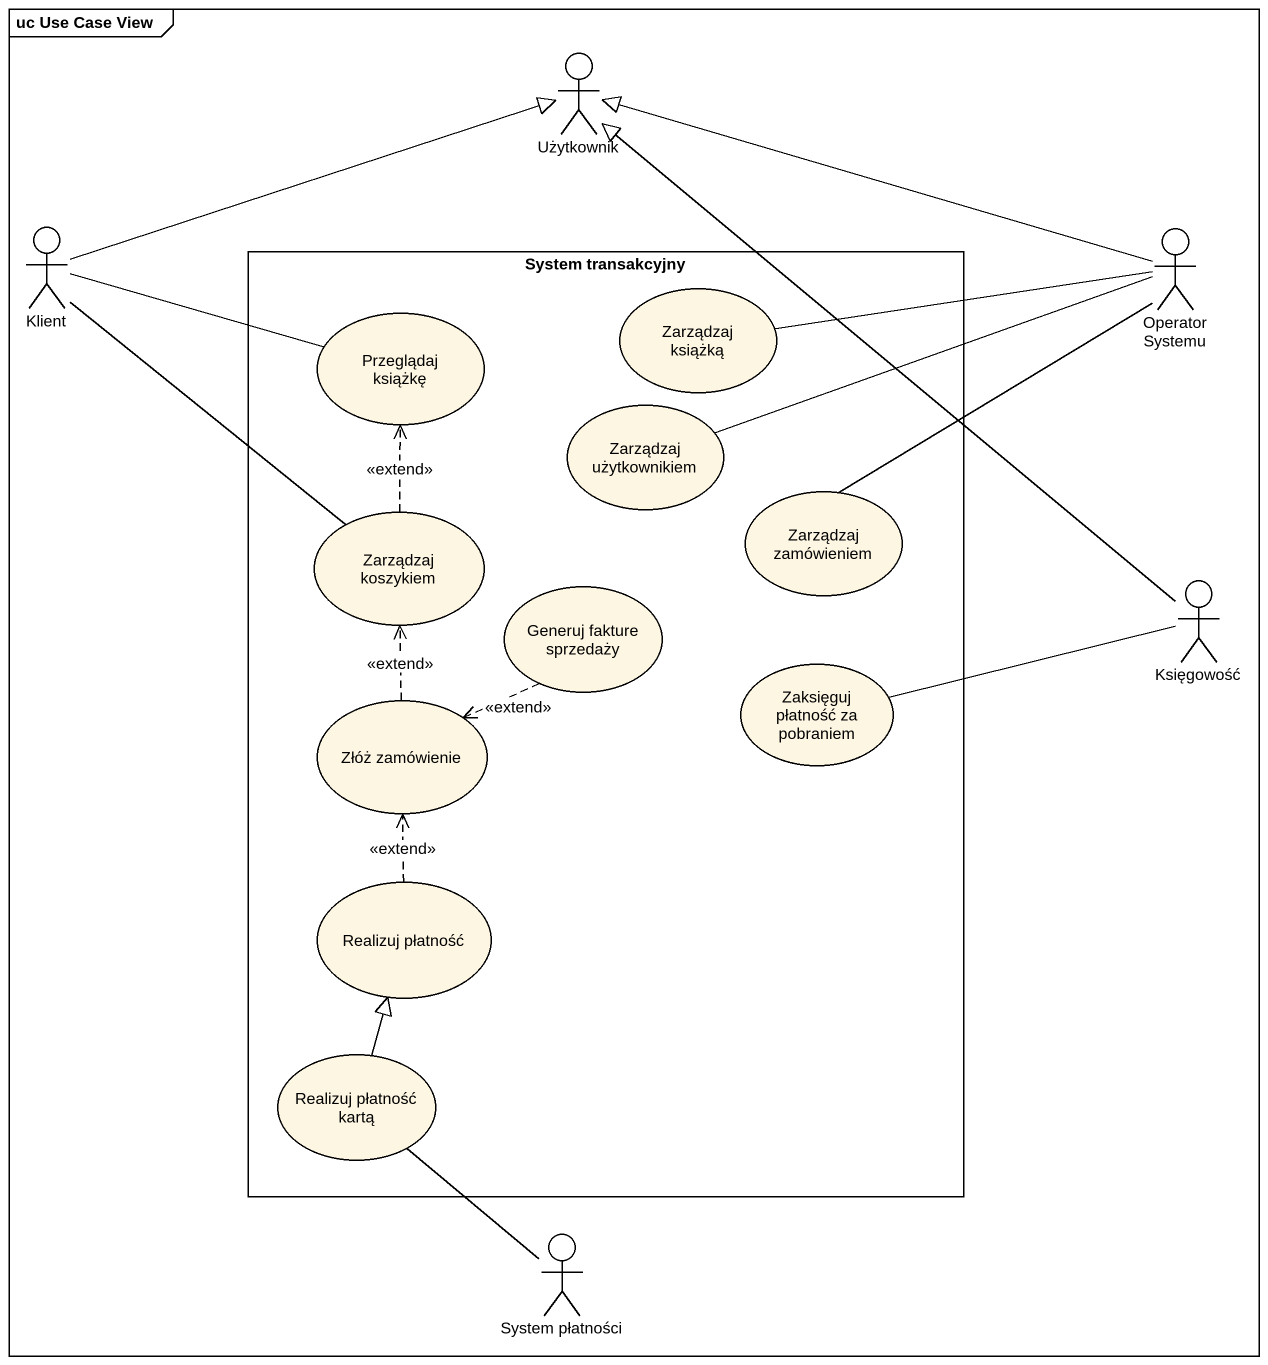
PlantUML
@startuml
mainframe uc Use Case View
actor Użytkownik
actor Klient
rectangle "System transakcyjny" as System_transakcyjny {
  usecase "Przeglądaj książkę" as Przeglądaj_książkę
  usecase "Zarządzaj książką" as Zarządzaj_książką
  usecase "Zarządzaj użytkownikiem" as Zarządzaj_użytkownikiem
  usecase "Zarządzaj koszykiem" as Zarządzaj_koszykiem
  usecase "Zarządzaj zamówieniem" as Zarządzaj_zamówieniem
  usecase "Generuj fakture sprzedaży" as Generuj_fakture_sprzedaży
  usecase "Złóż zamówienie" as Złóż_zamówienie
  usecase "Zaksięguj płatność za pobraniem" as Zaksięguj_płatność_za
  usecase "Realizuj płatność" as Realizuj_płatność
  usecase "Realizuj płatność kartą" as Realizuj_płatność_kartą
}
actor "Operator Systemu" as Operator_Systemu
actor Księgowość
actor "System płatności" as System_płatności
Klient -right-|> Użytkownik
Klient -right- Przeglądaj_książkę
Klient -- Zarządzaj_koszykiem
Operator_Systemu -left-|> Użytkownik
Operator_Systemu -left- Zarządzaj_książką
Operator_Systemu -left- Zarządzaj_użytkownikiem
Operator_Systemu -- Zarządzaj_zamówieniem
Zarządzaj_koszykiem .up.> Przeglądaj_książkę : <<extend>>
Generuj_fakture_sprzedaży ..> Złóż_zamówienie : <<extend>>
Księgowość -up-|> Użytkownik
Księgowość -left- Zaksięguj_płatność_za
Złóż_zamówienie .up.> Zarządzaj_koszykiem : <<extend>>
Realizuj_płatność .up.> Złóż_zamówienie : <<extend>>
Realizuj_płatność_kartą -up-|> Realizuj_płatność
System_płatności -up- Realizuj_płatność_kartą
@enduml
